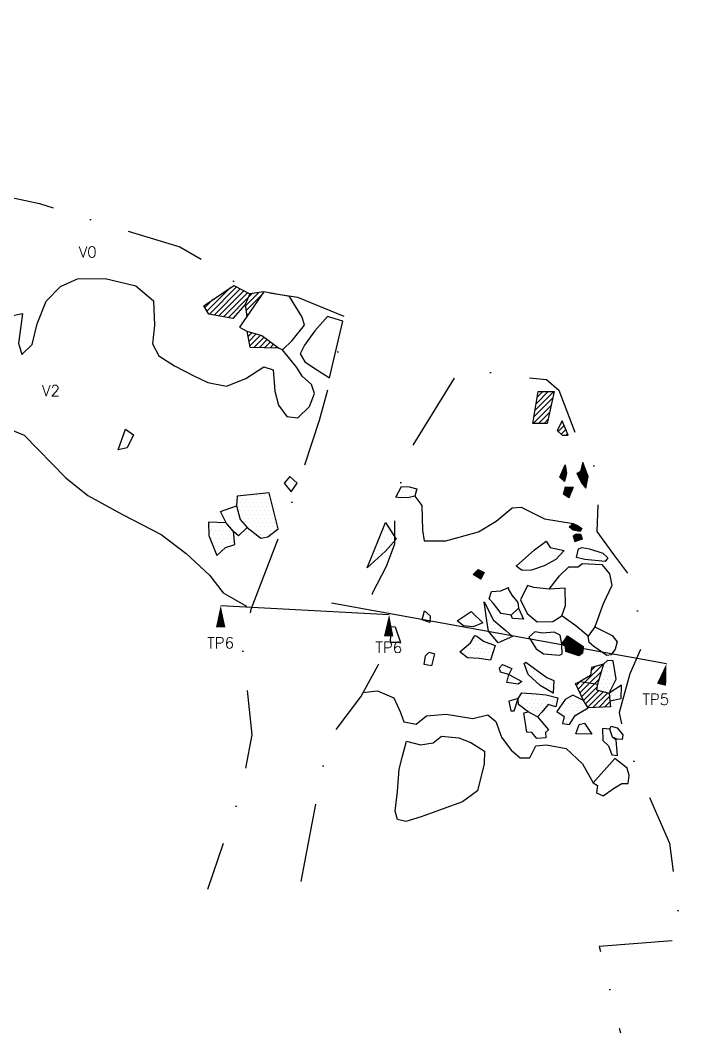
# Model space of a CAD drawing. Header units: metres. Extents: x -902 to -480, y -1727 to -1405.
# Drawn here: x -690.9 to -480.2, y -1727.5 to -1405 of the extents above; entities that cross this region are included whole.
import ezdxf

# ---------------------------------------------------------------- set-up
doc = ezdxf.new("R2010")
doc.units = ezdxf.units.M
doc.header["$LTSCALE"] = 25
doc.header["$MEASUREMENT"] = 0
doc.linetypes.add('STRICHPUNKTX2', pattern=[2, 1, -0.5, 0, -0.5])
doc.layers.get('0').update_dxf_attribs({"linetype": 'CONTINUOUS'})
for name, color, linetype in [('BEFUND', 1, 'CONTINUOUS'), ('BEFUNDSCHRAFF', 1, 'CONTINUOUS'), ('FEUER', 1, 'CONTINUOUS'), ('GRABUNGSGRENZE', 3, 'STRICHPUNKTX2'), ('KNOCHEN', 2, 'CONTINUOUS'), ('KNOCHENSCHRAFF', 2, 'CONTINUOUS'), ('STEINE', 4, 'CONTINUOUS'), ('STEINESCHRAFF', 4, 'CONTINUOUS'), ('TPROFIL', 3, 'CONTINUOUS')]:
    doc.layers.add(name, color=color, linetype=linetype)
doc.styles.get("Standard").update_dxf_attribs({"font": 'txt.shx'})

# ---------------------------------------------------------------- blocks, each defined once
blk = doc.blocks.new('PFEIL')
at = {"layer": 'TPROFIL'}
blk.add_lwpolyline([(0, 0, 0, 3, 0), (6.54, -2.37, 3, 3, 0)], format="xyseb", dxfattribs=at)
blk = doc.blocks.new('*X3')
at = {"color": 0}
for p, q in [((-621.25, -1557.5), (-621.25, -1557.5)), ((-620, -1557.5), (-620, -1557.5)), ((-618.75, -1557.5), (-618.75, -1557.5)), ((-618.125, -1556.25), (-618.125, -1556.25)), ((-617.5, -1557.5), (-617.5, -1557.5)), ((-616.875, -1556.25), (-616.875, -1556.25)), ((-616.25, -1557.5), (-616.25, -1557.5)), ((-615.625, -1556.25), (-615.625, -1556.25)), ((-615, -1557.5), (-615, -1557.5)), ((-614.375, -1556.25), (-614.375, -1556.25)), ((-613.75, -1557.5), (-613.75, -1557.5)), ((-613.125, -1556.25), (-613.125, -1556.25)), ((-612.5, -1557.5), (-612.5, -1557.5)), ((-611.875, -1556.25), (-611.875, -1556.25)), ((-611.25, -1557.5), (-611.25, -1557.5)), ((-621.875, -1558.75), (-621.875, -1558.75)), ((-621.25, -1560), (-621.25, -1560)), ((-620.625, -1558.75), (-620.625, -1558.75)), ((-620, -1560), (-620, -1560)), ((-619.375, -1558.75), (-619.375, -1558.75)), ((-618.75, -1560), (-618.75, -1560)), ((-618.125, -1558.75), (-618.125, -1558.75)), ((-617.5, -1560), (-617.5, -1560)), ((-616.875, -1558.75), (-616.875, -1558.75)), ((-616.25, -1560), (-616.25, -1560)), ((-615.625, -1558.75), (-615.625, -1558.75)), ((-615, -1560), (-615, -1560)), ((-614.375, -1558.75), (-614.375, -1558.75)), ((-613.75, -1560), (-613.75, -1560)), ((-613.125, -1558.75), (-613.125, -1558.75)), ((-612.5, -1560), (-612.5, -1560)), ((-611.875, -1558.75), (-611.875, -1558.75)), ((-611.25, -1560), (-611.25, -1560)), ((-621.25, -1562.5), (-621.25, -1562.5)), ((-620.625, -1561.25), (-620.625, -1561.25)), ((-620.625, -1563.75), (-620.625, -1563.75)), ((-620, -1562.5), (-620, -1562.5)), ((-619.375, -1561.25), (-619.375, -1561.25)), ((-619.375, -1563.75), (-619.375, -1563.75)), ((-618.75, -1562.5), (-618.75, -1562.5)), ((-618.125, -1561.25), (-618.125, -1561.25)), ((-618.125, -1563.75), (-618.125, -1563.75)), ((-617.5, -1562.5), (-617.5, -1562.5)), ((-616.875, -1561.25), (-616.875, -1561.25)), ((-616.875, -1563.75), (-616.875, -1563.75)), ((-616.25, -1562.5), (-616.25, -1562.5)), ((-615.625, -1561.25), (-615.625, -1561.25)), ((-615.625, -1563.75), (-615.625, -1563.75)), ((-615, -1562.5), (-615, -1562.5)), ((-614.375, -1561.25), (-614.375, -1561.25)), ((-614.375, -1563.75), (-614.375, -1563.75)), ((-613.75, -1562.5), (-613.75, -1562.5)), ((-613.125, -1561.25), (-613.125, -1561.25)), ((-613.125, -1563.75), (-613.125, -1563.75)), ((-612.5, -1562.5), (-612.5, -1562.5)), ((-611.875, -1561.25), (-611.875, -1561.25)), ((-611.875, -1563.75), (-611.875, -1563.75)), ((-611.25, -1562.5), (-611.25, -1562.5)), ((-610.625, -1561.25), (-610.625, -1561.25)), ((-610.625, -1563.75), (-610.625, -1563.75)), ((-610, -1562.5), (-610, -1562.5)), ((-630.625, -1566.25), (-630.625, -1566.25)), ((-630, -1565), (-630, -1565)), ((-629.375, -1566.25), (-629.375, -1566.25)), ((-628.75, -1565), (-628.75, -1565)), ((-628.125, -1566.25), (-628.125, -1566.25)), ((-626.875, -1566.25), (-626.875, -1566.25)), ((-625.625, -1566.25), (-625.625, -1566.25)), ((-624.375, -1566.25), (-624.375, -1566.25)), ((-620, -1565), (-620, -1565)), ((-618.75, -1565), (-618.75, -1565)), ((-618.125, -1566.25), (-618.125, -1566.25)), ((-617.5, -1565), (-617.5, -1565)), ((-616.875, -1566.25), (-616.875, -1566.25)), ((-616.25, -1565), (-616.25, -1565)), ((-615.625, -1566.25), (-615.625, -1566.25)), ((-615, -1565), (-615, -1565)), ((-614.375, -1566.25), (-614.375, -1566.25)), ((-613.75, -1565), (-613.75, -1565)), ((-613.125, -1566.25), (-613.125, -1566.25)), ((-612.5, -1565), (-612.5, -1565)), ((-611.875, -1566.25), (-611.875, -1566.25)), ((-611.25, -1565), (-611.25, -1565)), ((-610.625, -1566.25), (-610.625, -1566.25)), ((-610, -1565), (-610, -1565)), ((-609.375, -1566.25), (-609.375, -1566.25)), ((-630.625, -1568.75), (-630.625, -1568.75)), ((-630, -1567.5), (-630, -1567.5)), ((-630, -1570), (-630, -1570)), ((-629.375, -1568.75), (-629.375, -1568.75)), ((-628.75, -1567.5), (-628.75, -1567.5)), ((-628.75, -1570), (-628.75, -1570)), ((-628.125, -1568.75), (-628.125, -1568.75)), ((-627.5, -1567.5), (-627.5, -1567.5)), ((-627.5, -1570), (-627.5, -1570)), ((-626.875, -1568.75), (-626.875, -1568.75)), ((-626.25, -1567.5), (-626.25, -1567.5)), ((-626.25, -1570), (-626.25, -1570)), ((-625.625, -1568.75), (-625.625, -1568.75)), ((-625, -1567.5), (-625, -1567.5)), ((-625, -1570), (-625, -1570)), ((-624.375, -1568.75), (-624.375, -1568.75)), ((-623.75, -1567.5), (-623.75, -1567.5)), ((-623.75, -1570), (-623.75, -1570)), ((-623.125, -1568.75), (-623.125, -1568.75)), ((-616.25, -1567.5), (-616.25, -1567.5)), ((-615.625, -1568.75), (-615.625, -1568.75)), ((-615, -1567.5), (-615, -1567.5)), ((-614.375, -1568.75), (-614.375, -1568.75)), ((-613.75, -1567.5), (-613.75, -1567.5)), ((-613.125, -1568.75), (-613.125, -1568.75)), ((-612.5, -1567.5), (-612.5, -1567.5)), ((-611.875, -1568.75), (-611.875, -1568.75)), ((-611.25, -1567.5), (-611.25, -1567.5)), ((-610, -1567.5), (-610, -1567.5)), ((-629.375, -1571.25), (-629.375, -1571.25)), ((-628.75, -1572.5), (-628.75, -1572.5)), ((-628.125, -1571.25), (-628.125, -1571.25)), ((-627.5, -1572.5), (-627.5, -1572.5)), ((-626.875, -1571.25), (-626.875, -1571.25)), ((-626.25, -1572.5), (-626.25, -1572.5)), ((-625.625, -1571.25), (-625.625, -1571.25)), ((-625, -1572.5), (-625, -1572.5)), ((-624.375, -1571.25), (-624.375, -1571.25)), ((-623.125, -1571.25), (-623.125, -1571.25)), ((-628.125, -1573.75), (-628.125, -1573.75)), ((-626.875, -1573.75), (-626.875, -1573.75))]:
    blk.add_line(p, q, dxfattribs=at)
blk = doc.blocks.new('*X4')
at = {"color": 0}
for p, q in [((-631.42, -1497.62), (-623.94, -1490.15)), ((-630.65, -1498.63), (-621.98, -1489.96)), ((-629.17, -1498.91), (-620.83, -1490.57)), ((-627.68, -1499.19), (-619.67, -1491.18)), ((-626.2, -1499.47), (-618.52, -1491.8)), ((-619.22, -1496.04), (-614.99, -1491.8)), ((-619.01, -1497.59), (-614.02, -1492.6)), ((-618.28, -1493.33), (-617.05, -1492.09)), ((-632.11, -1496.54), (-629.46, -1493.9)), ((-624.71, -1499.76), (-618.28, -1493.33)), ((-623.23, -1500.04), (-622.59, -1499.4)), ((-618.79, -1499.14), (-618.27, -1498.61))]:
    blk.add_line(p, q, dxfattribs=at)
blk = doc.blocks.new('*X5')
at = {"color": 0}
for p, q in [((-618.65, -1504.31), (-618.44, -1504.09)), ((-618.39, -1505.81), (-617.08, -1504.5)), ((-618.13, -1507.32), (-615.72, -1504.9)), ((-617.87, -1508.83), (-614.35, -1505.31)), ((-616.43, -1509.15), (-613.24, -1505.96)), ((-614.71, -1509.2), (-612.22, -1506.71)), ((-612.99, -1509.25), (-611.2, -1507.46)), ((-611.28, -1509.3), (-610.19, -1508.21)), ((-609.56, -1509.35), (-609.17, -1508.96))]:
    blk.add_line(p, q, dxfattribs=at)
blk = doc.blocks.new('*X9')
at = {"color": 0}
for p, q in [((-569.375, -1553.75), (-569.375, -1553.75)), ((-568.125, -1553.75), (-568.125, -1553.75)), ((-566.875, -1553.75), (-566.875, -1553.75)), ((-570.625, -1556.25), (-570.625, -1556.25)), ((-570, -1555), (-570, -1555)), ((-569.375, -1556.25), (-569.375, -1556.25)), ((-568.75, -1555), (-568.75, -1555)), ((-568.125, -1556.25), (-568.125, -1556.25)), ((-567.5, -1555), (-567.5, -1555)), ((-566.875, -1556.25), (-566.875, -1556.25)), ((-566.25, -1555), (-566.25, -1555)), ((-565.625, -1556.25), (-565.625, -1556.25)), ((-565, -1555), (-565, -1555)), ((-574.375, -1566.25), (-574.375, -1566.25)), ((-576.25, -1570), (-576.25, -1570)), ((-575.625, -1568.75), (-575.625, -1568.75)), ((-575, -1567.5), (-575, -1567.5)), ((-575, -1570), (-575, -1570)), ((-574.375, -1568.75), (-574.375, -1568.75)), ((-573.75, -1567.5), (-573.75, -1567.5)), ((-573.75, -1570), (-573.75, -1570)), ((-573.125, -1568.75), (-573.125, -1568.75)), ((-572.5, -1570), (-572.5, -1570)), ((-577.5, -1572.5), (-577.5, -1572.5)), ((-576.875, -1571.25), (-576.875, -1571.25)), ((-576.25, -1572.5), (-576.25, -1572.5)), ((-575.625, -1571.25), (-575.625, -1571.25)), ((-575, -1572.5), (-575, -1572.5)), ((-574.375, -1571.25), (-574.375, -1571.25)), ((-573.75, -1572.5), (-573.75, -1572.5)), ((-573.125, -1571.25), (-573.125, -1571.25)), ((-578.125, -1573.75), (-578.125, -1573.75)), ((-578.125, -1576.25), (-578.125, -1576.25)), ((-577.5, -1575), (-577.5, -1575)), ((-576.875, -1573.75), (-576.875, -1573.75)), ((-576.25, -1575), (-576.25, -1575)), ((-575.625, -1573.75), (-575.625, -1573.75)), ((-574.375, -1573.75), (-574.375, -1573.75)), ((-578.75, -1577.5), (-578.75, -1577.5)), ((-542.5, -1592.5), (-542.5, -1592.5)), ((-541.875, -1593.75), (-541.875, -1593.75)), ((-541.25, -1595), (-541.25, -1595)), ((-571.875, -1598.75), (-571.875, -1598.75)), ((-541.875, -1596.25), (-541.875, -1596.25)), ((-541.25, -1597.5), (-541.25, -1597.5)), ((-540.625, -1596.25), (-540.625, -1596.25)), ((-540.625, -1598.75), (-540.625, -1598.75)), ((-540, -1597.5), (-540, -1597.5)), ((-539.375, -1598.75), (-539.375, -1598.75)), ((-538.75, -1597.5), (-538.75, -1597.5)), ((-538.125, -1598.75), (-538.125, -1598.75)), ((-572.5, -1600), (-572.5, -1600)), ((-572.5, -1602.5), (-572.5, -1602.5)), ((-571.875, -1601.25), (-571.875, -1601.25)), ((-571.25, -1600), (-571.25, -1600)), ((-571.25, -1602.5), (-571.25, -1602.5)), ((-570.625, -1601.25), (-570.625, -1601.25)), ((-546.25, -1602.5), (-546.25, -1602.5)), ((-545.625, -1601.25), (-545.625, -1601.25)), ((-545, -1602.5), (-545, -1602.5)), ((-543.75, -1602.5), (-543.75, -1602.5)), ((-541.25, -1600), (-541.25, -1600)), ((-540, -1600), (-540, -1600)), ((-539.375, -1601.25), (-539.375, -1601.25)), ((-538.75, -1600), (-538.75, -1600)), ((-538.75, -1602.5), (-538.75, -1602.5)), ((-538.125, -1601.25), (-538.125, -1601.25)), ((-537.5, -1600), (-537.5, -1600)), ((-537.5, -1602.5), (-537.5, -1602.5)), ((-536.875, -1601.25), (-536.875, -1601.25)), ((-536.25, -1600), (-536.25, -1600)), ((-535.625, -1601.25), (-535.625, -1601.25)), ((-534.375, -1601.25), (-534.375, -1601.25)), ((-548.75, -1605), (-548.75, -1605)), ((-547.5, -1605), (-547.5, -1605)), ((-546.875, -1603.75), (-546.875, -1603.75)), ((-546.25, -1605), (-546.25, -1605)), ((-545.625, -1603.75), (-545.625, -1603.75)), ((-545, -1605), (-545, -1605)), ((-544.375, -1603.75), (-544.375, -1603.75)), ((-543.75, -1605), (-543.75, -1605)), ((-543.125, -1603.75), (-543.125, -1603.75)), ((-542.5, -1605), (-542.5, -1605)), ((-541.875, -1603.75), (-541.875, -1603.75)), ((-541.25, -1605), (-541.25, -1605)), ((-540.625, -1603.75), (-540.625, -1603.75)), ((-540, -1605), (-540, -1605)), ((-550.625, -1606.25), (-550.625, -1606.25)), ((-549.375, -1606.25), (-549.375, -1606.25)), ((-548.75, -1607.5), (-548.75, -1607.5)), ((-548.125, -1606.25), (-548.125, -1606.25)), ((-547.5, -1607.5), (-547.5, -1607.5)), ((-546.875, -1606.25), (-546.875, -1606.25)), ((-546.25, -1607.5), (-546.25, -1607.5)), ((-545.625, -1606.25), (-545.625, -1606.25)), ((-545, -1607.5), (-545, -1607.5)), ((-544.375, -1606.25), (-544.375, -1606.25)), ((-543.75, -1607.5), (-543.75, -1607.5)), ((-543.125, -1606.25), (-543.125, -1606.25)), ((-542.5, -1607.5), (-542.5, -1607.5)), ((-541.875, -1606.25), (-541.875, -1606.25)), ((-541.25, -1607.5), (-541.25, -1607.5)), ((-540.625, -1606.25), (-540.625, -1606.25)), ((-538.125, -1611.25), (-538.125, -1611.25)), ((-536.875, -1611.25), (-536.875, -1611.25)), ((-535.625, -1611.25), (-535.625, -1611.25)), ((-530, -1610), (-530, -1610)), ((-529.375, -1611.25), (-529.375, -1611.25)), ((-528.125, -1611.25), (-528.125, -1611.25)), ((-505, -1610), (-505, -1610)), ((-504.375, -1611.25), (-504.375, -1611.25)), ((-503.75, -1610), (-503.75, -1610)), ((-503.125, -1611.25), (-503.125, -1611.25)), ((-502.5, -1610), (-502.5, -1610)), ((-501.875, -1611.25), (-501.875, -1611.25)), ((-537.5, -1612.5), (-537.5, -1612.5)), ((-536.25, -1612.5), (-536.25, -1612.5)), ((-535, -1612.5), (-535, -1612.5)), ((-535, -1615), (-535, -1615)), ((-533.75, -1615), (-533.75, -1615)), ((-532.5, -1615), (-532.5, -1615)), ((-528.75, -1612.5), (-528.75, -1612.5)), ((-528.125, -1613.75), (-528.125, -1613.75)), ((-527.5, -1612.5), (-527.5, -1612.5)), ((-526.875, -1613.75), (-526.875, -1613.75)), ((-526.25, -1612.5), (-526.25, -1612.5)), ((-526.25, -1615), (-526.25, -1615)), ((-525.625, -1613.75), (-525.625, -1613.75)), ((-525, -1615), (-525, -1615)), ((-524.375, -1613.75), (-524.375, -1613.75)), ((-523.75, -1615), (-523.75, -1615)), ((-522.5, -1615), (-522.5, -1615)), ((-506.25, -1615), (-506.25, -1615)), ((-505.625, -1613.75), (-505.625, -1613.75)), ((-505, -1612.5), (-505, -1612.5)), ((-505, -1615), (-505, -1615)), ((-504.375, -1613.75), (-504.375, -1613.75)), ((-503.75, -1612.5), (-503.75, -1612.5)), ((-503.75, -1615), (-503.75, -1615)), ((-503.125, -1613.75), (-503.125, -1613.75)), ((-502.5, -1612.5), (-502.5, -1612.5)), ((-502.5, -1615), (-502.5, -1615)), ((-501.875, -1613.75), (-501.875, -1613.75)), ((-501.25, -1615), (-501.25, -1615)), ((-533.125, -1616.25), (-533.125, -1616.25)), ((-525.625, -1616.25), (-525.625, -1616.25)), ((-524.375, -1616.25), (-524.375, -1616.25)), ((-523.75, -1617.5), (-523.75, -1617.5)), ((-523.125, -1616.25), (-523.125, -1616.25)), ((-522.5, -1617.5), (-522.5, -1617.5)), ((-521.875, -1616.25), (-521.875, -1616.25)), ((-521.875, -1618.75), (-521.875, -1618.75)), ((-521.25, -1617.5), (-521.25, -1617.5)), ((-506.875, -1616.25), (-506.875, -1616.25)), ((-506.25, -1617.5), (-506.25, -1617.5)), ((-505.625, -1616.25), (-505.625, -1616.25)), ((-505, -1617.5), (-505, -1617.5)), ((-504.375, -1616.25), (-504.375, -1616.25)), ((-504.375, -1618.75), (-504.375, -1618.75)), ((-503.75, -1617.5), (-503.75, -1617.5)), ((-503.125, -1616.25), (-503.125, -1616.25)), ((-503.125, -1618.75), (-503.125, -1618.75)), ((-502.5, -1617.5), (-502.5, -1617.5)), ((-501.875, -1616.25), (-501.875, -1616.25)), ((-501.875, -1618.75), (-501.875, -1618.75)), ((-500.625, -1618.75), (-500.625, -1618.75)), ((-500, -1617.5), (-500, -1617.5)), ((-531.875, -1621.25), (-531.875, -1621.25)), ((-531.25, -1620), (-531.25, -1620)), ((-530.625, -1621.25), (-530.625, -1621.25)), ((-530, -1620), (-530, -1620)), ((-529.375, -1621.25), (-529.375, -1621.25)), ((-528.75, -1620), (-528.75, -1620)), ((-528.125, -1621.25), (-528.125, -1621.25)), ((-527.5, -1620), (-527.5, -1620)), ((-526.875, -1621.25), (-526.875, -1621.25)), ((-526.25, -1620), (-526.25, -1620)), ((-525.625, -1621.25), (-525.625, -1621.25)), ((-525, -1620), (-525, -1620)), ((-524.375, -1621.25), (-524.375, -1621.25)), ((-523.75, -1620), (-523.75, -1620)), ((-523.125, -1621.25), (-523.125, -1621.25)), ((-521.875, -1621.25), (-521.875, -1621.25)), ((-520.625, -1621.25), (-520.625, -1621.25)), ((-516.875, -1621.25), (-516.875, -1621.25)), ((-515.625, -1621.25), (-515.625, -1621.25)), ((-514.375, -1621.25), (-514.375, -1621.25)), ((-513.125, -1621.25), (-513.125, -1621.25)), ((-503.125, -1621.25), (-503.125, -1621.25)), ((-502.5, -1620), (-502.5, -1620)), ((-501.875, -1621.25), (-501.875, -1621.25)), ((-501.25, -1620), (-501.25, -1620)), ((-500.625, -1621.25), (-500.625, -1621.25)), ((-500, -1620), (-500, -1620)), ((-531.25, -1622.5), (-531.25, -1622.5)), ((-530.625, -1623.75), (-530.625, -1623.75)), ((-530, -1622.5), (-530, -1622.5)), ((-529.375, -1623.75), (-529.375, -1623.75)), ((-528.75, -1622.5), (-528.75, -1622.5)), ((-528.75, -1625), (-528.75, -1625)), ((-528.125, -1623.75), (-528.125, -1623.75)), ((-527.5, -1622.5), (-527.5, -1622.5)), ((-527.5, -1625), (-527.5, -1625)), ((-526.875, -1623.75), (-526.875, -1623.75)), ((-526.25, -1622.5), (-526.25, -1622.5)), ((-526.25, -1625), (-526.25, -1625)), ((-525.625, -1623.75), (-525.625, -1623.75)), ((-525, -1622.5), (-525, -1622.5)), ((-525, -1625), (-525, -1625)), ((-524.375, -1623.75), (-524.375, -1623.75)), ((-523.75, -1622.5), (-523.75, -1622.5)), ((-522.5, -1622.5), (-522.5, -1622.5)), ((-521.25, -1622.5), (-521.25, -1622.5)), ((-518.75, -1625), (-518.75, -1625)), ((-518.125, -1623.75), (-518.125, -1623.75)), ((-517.5, -1622.5), (-517.5, -1622.5)), ((-517.5, -1625), (-517.5, -1625)), ((-516.875, -1623.75), (-516.875, -1623.75)), ((-516.25, -1622.5), (-516.25, -1622.5)), ((-516.25, -1625), (-516.25, -1625)), ((-515.625, -1623.75), (-515.625, -1623.75)), ((-515, -1622.5), (-515, -1622.5)), ((-515, -1625), (-515, -1625)), ((-514.375, -1623.75), (-514.375, -1623.75)), ((-513.75, -1622.5), (-513.75, -1622.5)), ((-513.75, -1625), (-513.75, -1625)), ((-513.125, -1623.75), (-513.125, -1623.75)), ((-512.5, -1622.5), (-512.5, -1622.5)), ((-512.5, -1625), (-512.5, -1625)), ((-511.875, -1623.75), (-511.875, -1623.75)), ((-511.25, -1622.5), (-511.25, -1622.5)), ((-510.625, -1623.75), (-510.625, -1623.75)), ((-526.875, -1626.25), (-526.875, -1626.25)), ((-525.625, -1626.25), (-525.625, -1626.25)), ((-518.125, -1626.25), (-518.125, -1626.25)), ((-517.5, -1627.5), (-517.5, -1627.5)), ((-516.875, -1626.25), (-516.875, -1626.25)), ((-516.25, -1627.5), (-516.25, -1627.5)), ((-515.625, -1626.25), (-515.625, -1626.25)), ((-515, -1627.5), (-515, -1627.5)), ((-514.375, -1626.25), (-514.375, -1626.25)), ((-518.125, -1628.75), (-518.125, -1628.75)), ((-516.875, -1628.75), (-516.875, -1628.75)), ((-515.625, -1628.75), (-515.625, -1628.75)), ((-513.125, -1631.25), (-513.125, -1631.25)), ((-512.5, -1630), (-512.5, -1630)), ((-511.875, -1631.25), (-511.875, -1631.25)), ((-511.25, -1630), (-511.25, -1630)), ((-510.625, -1631.25), (-510.625, -1631.25))]:
    blk.add_line(p, q, dxfattribs=at)
blk = doc.blocks.new('*X10')
at = {"color": 0}
for p, q in [((-526.94, -1529.27), (-520.92, -1523.25)), ((-526.59, -1527.15), (-522.69, -1523.25)), ((-526.24, -1525.03), (-524.46, -1523.25)), ((-527.55, -1533.41), (-521.82, -1527.68)), ((-527.29, -1531.38), (-521.32, -1525.42)), ((-525.78, -1533.41), (-522.32, -1529.95)), ((-524.01, -1533.41), (-522.82, -1532.22)), ((-519.54, -1536.01), (-517.63, -1534.09)), ((-518.66, -1533.36), (-518.14, -1532.83)), ((-518.63, -1536.86), (-517.12, -1535.35)), ((-517.15, -1537.15), (-516.61, -1536.61)), ((-511.02, -1615.88), (-505.3, -1610.16)), ((-509.06, -1612.14), (-507.76, -1610.85)), ((-509.47, -1616.09), (-505.8, -1612.42)), ((-507.92, -1616.31), (-506.55, -1614.94)), ((-513.73, -1616.81), (-512.64, -1615.72)), ((-513.18, -1618.03), (-511.02, -1615.88)), ((-512.63, -1619.25), (-509.47, -1616.09)), ((-512.08, -1620.47), (-507.92, -1616.31)), ((-511.53, -1621.69), (-507.14, -1617.3)), ((-510.84, -1622.77), (-506.55, -1618.47)), ((-510.15, -1623.84), (-505.15, -1618.85)), ((-508.47, -1623.93), (-503.76, -1619.22)), ((-506.64, -1623.87), (-503.22, -1620.45)), ((-504.8, -1623.8), (-503.07, -1622.07)), ((-502.97, -1623.73), (-502.87, -1623.63))]:
    blk.add_line(p, q, dxfattribs=at)
blk = doc.blocks.new('*X11')
at = {"color": 0}
for p, q in [((-518.34, -1548.95), (-517.11, -1547.72)), ((-518.07, -1548.32), (-517.17, -1547.42)), ((-517.8, -1547.7), (-517.22, -1547.12)), ((-517.53, -1547.07), (-517.27, -1546.81)), ((-513.45, -1549.72), (-511.12, -1547.39)), ((-513.34, -1549.95), (-511.02, -1547.64)), ((-512.33, -1548.24), (-511.22, -1547.13)), ((-512.2, -1547.75), (-511.32, -1546.88)), ((-512.07, -1547.27), (-511.42, -1546.62)), ((-511.93, -1546.78), (-511.52, -1546.37)), ((-511.8, -1546.3), (-511.61, -1546.11)), ((-518.96, -1550.63), (-516.96, -1548.63)), ((-518.89, -1550.2), (-517.01, -1548.33)), ((-518.77, -1550.79), (-516.91, -1548.93)), ((-518.61, -1549.58), (-517.06, -1548.03)), ((-518.58, -1550.95), (-516.86, -1549.24)), ((-518.39, -1551.12), (-516.93, -1549.66)), ((-518.2, -1551.28), (-517.06, -1550.14)), ((-518.01, -1551.45), (-517.18, -1550.62)), ((-513.57, -1549.49), (-513.25, -1549.16)), ((-513.22, -1550.19), (-510.93, -1547.9)), ((-513.1, -1550.42), (-510.83, -1548.15)), ((-512.98, -1550.66), (-510.73, -1548.41)), ((-512.86, -1550.89), (-510.63, -1548.66)), ((-512.74, -1551.13), (-510.53, -1548.92)), ((-512.62, -1551.36), (-510.44, -1549.17)), ((-512.5, -1551.59), (-510.34, -1549.43)), ((-512.38, -1551.83), (-510.24, -1549.69)), ((-512.26, -1552.06), (-510.14, -1549.94)), ((-512.14, -1552.3), (-510.04, -1550.2)), ((-512, -1552.5), (-510.06, -1550.57)), ((-511.83, -1552.7), (-510.14, -1551)), ((-517.83, -1555.87), (-515.7, -1553.73)), ((-517.82, -1551.61), (-517.3, -1551.09)), ((-517.69, -1555.37), (-516.03, -1553.71)), ((-517.69, -1556.08), (-515.36, -1553.74)), ((-517.63, -1551.77), (-517.43, -1551.57)), ((-517.55, -1554.87), (-516.37, -1553.7)), ((-517.48, -1556.22), (-515.02, -1553.76)), ((-517.4, -1554.38), (-516.71, -1553.69)), ((-517.27, -1556.36), (-514.88, -1553.98)), ((-517.26, -1553.88), (-517.05, -1553.67)), ((-511.67, -1552.89), (-510.23, -1551.44)), ((-511.51, -1553.08), (-510.31, -1551.88)), ((-511.35, -1553.27), (-510.39, -1552.31)), ((-511.19, -1553.46), (-510.48, -1552.75)), ((-511.02, -1553.65), (-510.56, -1553.19)), ((-510.86, -1553.85), (-510.64, -1553.63)), ((-517.06, -1556.5), (-515.11, -1554.56)), ((-516.85, -1556.65), (-515.34, -1555.14)), ((-516.64, -1556.79), (-515.57, -1555.73)), ((-516.42, -1556.93), (-515.8, -1556.31)), ((-516.21, -1557.07), (-516.03, -1556.89)), ((-515.98, -1566.39), (-515.27, -1565.68)), ((-515.79, -1566.55), (-514.57, -1565.33)), ((-515.6, -1566.71), (-514.33, -1565.45)), ((-515.41, -1566.88), (-514.09, -1565.56)), ((-515.22, -1567.04), (-513.86, -1565.68)), ((-515.02, -1567.2), (-513.62, -1565.79)), ((-514.83, -1567.36), (-513.38, -1565.91)), ((-514.56, -1567.45), (-513.14, -1566.03)), ((-514.28, -1567.51), (-512.95, -1566.18)), ((-513.99, -1567.58), (-512.75, -1566.34)), ((-513.7, -1567.64), (-512.56, -1566.5)), ((-513.42, -1567.71), (-512.37, -1566.66)), ((-513.13, -1567.78), (-512.17, -1566.82)), ((-512.84, -1567.84), (-512.18, -1567.18)), ((-514.74, -1569.39), (-514.72, -1569.37)), ((-514.66, -1569.66), (-513.73, -1568.73)), ((-514.58, -1569.94), (-513.39, -1568.75)), ((-514.51, -1570.22), (-513.06, -1568.77)), ((-514.43, -1570.5), (-512.73, -1568.79)), ((-514.36, -1570.77), (-512.4, -1568.82)), ((-514.28, -1571.05), (-512.26, -1569.03)), ((-513.76, -1570.89), (-512.15, -1569.28)), ((-513.22, -1570.7), (-512.05, -1569.53)), ((-512.68, -1570.51), (-511.95, -1569.78)), ((-512.14, -1570.32), (-511.85, -1570.03)), ((-546.44, -1581.65), (-544.82, -1580.02)), ((-546.66, -1581.51), (-546.24, -1581.09)), ((-546.22, -1581.78), (-544.59, -1580.15)), ((-546, -1581.92), (-544.36, -1580.27)), ((-545.78, -1582.05), (-544.13, -1580.4)), ((-545.57, -1582.18), (-543.91, -1580.52)), ((-545.35, -1582.32), (-543.68, -1580.65)), ((-545.13, -1582.45), (-543.45, -1580.78)), ((-544.91, -1582.59), (-543.22, -1580.9)), ((-544.69, -1582.72), (-543.4, -1581.43)), ((-544.47, -1582.85), (-543.73, -1582.12)), ((-544.25, -1582.99), (-544.07, -1582.81)), ((-518.33, -1603.74), (-516, -1601.41)), ((-518.12, -1603.89), (-515.79, -1601.55)), ((-517.92, -1604.03), (-515.58, -1601.7)), ((-517.71, -1604.18), (-515.37, -1601.84)), ((-517.67, -1602.72), (-516.21, -1601.26)), ((-517.5, -1604.33), (-515.17, -1601.99)), ((-517.3, -1604.47), (-514.96, -1602.13)), ((-517.24, -1604.77), (-514.75, -1602.28)), ((-517.2, -1605.09), (-514.54, -1602.42)), ((-517.17, -1605.41), (-514.33, -1602.57)), ((-516.99, -1601.69), (-516.42, -1601.12)), ((-517.14, -1605.73), (-514.12, -1602.71)), ((-517.09, -1606.04), (-513.91, -1602.86)), ((-516.83, -1606.12), (-513.7, -1603)), ((-516.56, -1606.21), (-513.49, -1603.15)), ((-516.3, -1606.3), (-513.29, -1603.29)), ((-516.03, -1606.39), (-513.08, -1603.44)), ((-515.77, -1606.48), (-512.87, -1603.58)), ((-515.5, -1606.57), (-512.66, -1603.72)), ((-515.23, -1606.65), (-512.45, -1603.87)), ((-514.97, -1606.74), (-512.24, -1604.01)), ((-514.7, -1606.83), (-512.03, -1604.16)), ((-514.44, -1606.92), (-511.82, -1604.3)), ((-514.17, -1607.01), (-511.61, -1604.45)), ((-513.91, -1607.09), (-511.58, -1604.77)), ((-513.64, -1607.18), (-511.63, -1605.17)), ((-513.38, -1607.27), (-511.67, -1605.57)), ((-513.11, -1607.36), (-511.72, -1605.97)), ((-512.49, -1607.09), (-511.77, -1606.37))]:
    blk.add_line(p, q, dxfattribs=at)

msp = doc.modelspace()

# ---------------------------------------------------------------- linework, layer by layer
at = {"layer": 'BEFUND'}
for points in [[(-694.37, -1499.24), (-690.24, -1498.42), (-690.74, -1502.49), (-691.44, -1507.85), (-690.41, -1511.51), (-687.16, -1508.24), (-685.55, -1501.66), (-682.61, -1494.52), (-678.04, -1489.82), (-672.7, -1487.41), (-663.89, -1487.23), (-654.05, -1489.65), (-648.43, -1494.42), (-648.1, -1502.16), (-648.8, -1508.08), (-646.75, -1511.89), (-641.8, -1515.09), (-635.42, -1518.38), (-631.14, -1520.4), (-625.17, -1521.51), (-619.07, -1519.09), (-613.37, -1515.36), (-610.36, -1516.32), (-609.78, -1523.14), (-608.6, -1527.57), (-605.94, -1531.18), (-602.53, -1531.68), (-598.77, -1528), (-597.2, -1523.87), (-598.12, -1521.02), (-601.09, -1518.38), (-602.83, -1515.63), (-607.33, -1510.04)], [(-741.24, -1531.53), (-746.99, -1533.99), (-750.34, -1537.01), (-751.8, -1544.29), (-751.02, -1550), (-745.95, -1558.85), (-740.49, -1562.5), (-734.32, -1564.57), (-727.08, -1566.18), (-716.68, -1569.46), (-712.56, -1567.82), (-709.41, -1563.27), (-704.84, -1541.86), (-700.84, -1532.63), (-689.67, -1537.13), (-676.44, -1550.75), (-669.39, -1556.43), (-658.37, -1562.41), (-646.02, -1568.79), (-638.11, -1574.83), (-630.65, -1581.74), (-626.3, -1587.38), (-618.8, -1591.63)], [(-565.22, -1556.56), (-562.98, -1559.62), (-562.82, -1567.38), (-562.2, -1570.85), (-555.36, -1570.84), (-544.9, -1567.98), (-539.34, -1564.55), (-534.24, -1560.31), (-531.33, -1560.11), (-523.88, -1563.83), (-514.74, -1565.25)], [(-581.92, -1619.15), (-577.12, -1618.63), (-571.91, -1620.87), (-569.82, -1625.47), (-568.74, -1628.48), (-564.81, -1629.24), (-561.5, -1626.58), (-555.22, -1626.02), (-546.69, -1627.44), (-541.95, -1626.26), (-539.4, -1628.4), (-537.61, -1633.4), (-534.54, -1637.48), (-531.63, -1639.88), (-528.62, -1639.88), (-526.68, -1636.15), (-523.26, -1635.84), (-516.98, -1636.91), (-511.77, -1641.86), (-508.45, -1647.93)]]:
    msp.add_lwpolyline(points, dxfattribs=at)
at = {"layer": 'GRABUNGSGRENZE', "flags": 128}
for points in [[(-824.18, -1599.98), (-869.06, -1565.07), (-888.82, -1583.67), (-898.68, -1574.58), (-892.85, -1496.72), (-880.3, -1415.03), (-877.52, -1408.19), (-873.61, -1405.02), (-852.96, -1409.75), (-820.19, -1416.53), (-792.85, -1428.11), (-766.12, -1437.66), (-745.47, -1446.42), (-736.54, -1450.31), (-727.91, -1458.79), (-717.82, -1459.99), (-711.66, -1458.54), (-699.68, -1460.19), (-684.79, -1463.4), (-666.03, -1469.31), (-640.08, -1477.23), (-624.77, -1486.1), (-621.04, -1490.27), (-602.64, -1493.22), (-586.73, -1499.74), (-595.65, -1532.52), (-604.63, -1559.24), (-617.42, -1592.7), (-620.04, -1605.29), (-617.15, -1632.59), (-620.66, -1650.94), (-631.27, -1681.84)], [(-601.47, -1679.28), (-592.78, -1634.21), (-582.38, -1620.52), (-576.92, -1610.47), (-573.61, -1604.34), (-573.77, -1598.11), (-578.98, -1593.32), (-578.68, -1587.5), (-574.29, -1578.92), (-571.59, -1571.77), (-571.6, -1558.2), (-566, -1540.74), (-551.53, -1517.3), (-544.33, -1516.68), (-532.28, -1518.56), (-523.25, -1519.42), (-519.37, -1522.79), (-514.25, -1536.36), (-509.81, -1541.97), (-508.48, -1544.98), (-506.74, -1555.14), (-507.29, -1567.85), (-501.92, -1575.14), (-496.92, -1581.87), (-495.02, -1588.46), (-492.56, -1603.82), (-496.74, -1613.16), (-500.15, -1625.51), (-498.56, -1633.12), (-495.24, -1641.49), (-490.79, -1651.69), (-484.09, -1667.15), (-480.19, -1697.97), (-506.52, -1699.98), (-499.71, -1727.49)]]:
    msp.add_lwpolyline(points, dxfattribs=at)
at = {"layer": 'KNOCHEN'}
for points in [[(-517.31, -1546.57), (-516.85, -1549.33), (-517.51, -1551.88), (-519.04, -1550.55), (-517.31, -1546.57)], [(-511.69, -1545.9), (-512.46, -1548.71), (-513.63, -1549.38), (-512.1, -1552.39), (-510.72, -1554.02), (-510.01, -1550.29), (-511.69, -1545.9)], [(-517.2, -1553.66), (-514.8, -1553.77), (-516.13, -1557.13), (-517.86, -1555.96), (-517.2, -1553.66)], [(-516.07, -1566.32), (-514.74, -1565.25), (-513.16, -1566.01), (-512.03, -1566.93), (-512.6, -1567.9), (-514.79, -1567.39), (-516.07, -1566.32)], [(-514.74, -1569.38), (-514.28, -1571.07), (-511.78, -1570.2), (-512.34, -1568.82), (-513.87, -1568.72), (-514.74, -1569.38)], [(-545, -1579.92), (-543.16, -1580.94), (-544.18, -1583.03), (-546.68, -1581.5), (-545, -1579.92)], [(-516.55, -1601.03), (-511.55, -1604.5), (-511.8, -1606.64), (-512.97, -1607.41), (-517.11, -1606.03), (-517.26, -1604.5), (-518.34, -1603.73), (-516.55, -1601.03)]]:
    msp.add_lwpolyline(points, dxfattribs=at)
at = {"layer": 'STEINE'}
for points in [[(-622.92, -1489.46), (-617.77, -1492.19), (-619.29, -1495.56), (-623.15, -1500.05), (-630.79, -1498.6), (-632.48, -1495.95), (-622.92, -1489.46)], [(-613.29, -1491.57), (-618.77, -1499.33), (-621.1, -1502.75), (-618.7, -1504.01), (-613.96, -1505.43), (-608.6, -1509.38), (-607.33, -1510.04), (-604.33, -1506.98), (-600.32, -1502.18), (-601.14, -1499.58), (-605.14, -1492.97), (-613.29, -1491.57)], [(-613.29, -1491.57), (-617.77, -1492.19)], [(-619.29, -1495.56), (-618.77, -1499.33)], [(-588.15, -1500.82), (-593.04, -1499.4), (-597.05, -1503.9), (-600.35, -1508.54), (-601.77, -1511.3), (-600.29, -1513.79), (-595.85, -1516.63), (-592.37, -1518.86), (-588.15, -1500.82)], [(-618.7, -1504.01), (-617.82, -1509.11), (-608.6, -1509.38)], [(-525.95, -1523.25), (-520.85, -1523.25), (-523.08, -1533.41), (-527.63, -1533.41), (-525.95, -1523.25)], [(-518.24, -1532.59), (-519.92, -1535.65), (-518.28, -1537.18), (-516.4, -1537.13), (-518.24, -1532.59)], [(-657.38, -1535.3), (-654.83, -1537.08), (-656.8, -1541.16), (-659.75, -1541.88), (-657.38, -1535.3)], [(-602.67, -1552.46), (-605.02, -1550.28), (-606.84, -1552.42), (-604.65, -1555.17), (-602.67, -1552.46)], [(-569.51, -1553.55), (-567.06, -1553.65), (-564.61, -1554.21), (-565.22, -1556.56), (-567.06, -1556.97), (-569.87, -1557.12), (-571.25, -1556.92), (-569.51, -1553.55)], [(-608.74, -1566.95), (-611.62, -1555.55), (-621.81, -1556.6), (-622.06, -1559.7), (-620.87, -1564.03), (-618.62, -1566.62), (-614.23, -1569.92), (-611.99, -1569.56), (-608.74, -1566.95)], [(-618.62, -1566.62), (-621.36, -1569.23), (-622.95, -1567.86), (-625.35, -1565.11), (-627.14, -1561.45), (-622.06, -1559.7)], [(-625.35, -1565.11), (-630.9, -1564.87), (-630.79, -1569.1), (-628.33, -1575.51), (-625.48, -1572.91), (-622.58, -1572.03), (-622.95, -1567.86)], [(-574.56, -1564.94), (-571.13, -1570.34), (-574.55, -1574.12), (-580.42, -1579.39), (-574.56, -1564.94)], [(-523.41, -1570.92), (-522.08, -1572.91), (-517.64, -1573.88), (-520.35, -1576.79), (-524.02, -1578.83), (-528, -1580.21), (-531.01, -1580.32), (-532.95, -1578.84), (-527.09, -1573.73), (-523.41, -1570.92)], [(-513.76, -1576.12), (-513.05, -1573.41), (-511.88, -1572.9), (-509.58, -1573.41), (-505.29, -1574.79), (-503.76, -1576.26), (-504.57, -1577.44), (-511.06, -1576.73), (-513.76, -1576.12)], [(-522.43, -1586.23), (-519.17, -1581.99), (-516.16, -1579.13), (-513.15, -1579.08), (-511.87, -1578.06), (-505.6, -1578.31), (-503.24, -1581.37), (-502.43, -1585.04), (-505.23, -1590.86), (-507.83, -1598.16), (-510.02, -1601.18), (-513.95, -1597.91), (-518.39, -1594.75), (-517.27, -1591.43), (-517.33, -1585.92), (-522.43, -1586.23), (-527.33, -1585.67), (-529.32, -1585.01), (-531.57, -1589.61), (-529.47, -1593.94), (-526.2, -1596.65), (-521.25, -1596.49), (-518.39, -1594.75)], [(-535.5, -1586.14), (-534.32, -1588.13), (-532.43, -1590.42), (-532.23, -1592.31), (-534.57, -1594.51), (-537.69, -1593.95), (-540.14, -1590.79), (-541.52, -1589.26), (-540.75, -1586.96), (-537.79, -1586.7), (-535.4, -1585.68), (-535.5, -1586.14)], [(-543.15, -1590.23), (-540.19, -1596.04), (-536.2, -1599.36), (-534.11, -1601.25), (-538.65, -1603.34), (-541.71, -1599.62), (-542.28, -1596.15), (-543.15, -1590.23)], [(-532.23, -1592.31), (-530.64, -1595.78), (-534.06, -1595.53), (-534.57, -1594.51)], [(-562.13, -1593.1), (-560.3, -1594.68), (-560.45, -1596.83), (-562.85, -1595.96), (-562.13, -1593.1)], [(-547.23, -1593.29), (-543.6, -1596.91), (-546.61, -1598.24), (-549.73, -1597.94), (-551.72, -1596.31), (-547.23, -1593.29)], [(-572.8, -1598.11), (-571.47, -1598.26), (-569.78, -1603.16), (-573, -1603.22), (-572.8, -1598.11)], [(-507.83, -1598.16), (-502.31, -1601.02), (-500.73, -1602.96), (-501.44, -1605.3), (-502.66, -1607.09), (-504.09, -1607.35), (-508.23, -1604.49), (-509.66, -1603.17), (-510.02, -1601.18)], [(-545.49, -1601.2), (-543.29, -1602.78), (-539.62, -1604.11), (-541.15, -1608.81), (-544.77, -1608.3), (-548.39, -1608.1), (-550.9, -1606.16), (-547.48, -1603.3), (-546.05, -1601), (-545.49, -1601.2)], [(-518.34, -1603.73), (-518.95, -1600.83), (-520.79, -1599.96), (-524.46, -1600.22), (-527.01, -1599.81), (-528.95, -1601.45), (-526.6, -1605.17), (-524.25, -1606.85), (-519.1, -1607.26), (-518.33, -1606.8), (-518.34, -1603.73)], [(-561.77, -1607.44), (-560.7, -1606.32), (-558.96, -1606.78), (-559.93, -1610.61), (-562.27, -1610.25), (-561.77, -1607.44)], [(-503.32, -1619.34), (-501.13, -1614.9), (-502, -1609.08), (-503.89, -1608.93), (-505.11, -1610.1), (-506.99, -1616.43)], [(-537.27, -1610.18), (-534.3, -1611.5), (-535.22, -1613.44), (-537.93, -1612.68), (-538.23, -1611.25), (-537.27, -1610.18)], [(-529.81, -1609.46), (-523.18, -1614.35), (-520.93, -1615.27), (-521.18, -1619.35), (-525.32, -1616.86), (-529.15, -1613.34), (-530.38, -1609.92), (-529.81, -1609.46)], [(-505.11, -1610.1), (-508.94, -1611.18), (-509.24, -1613.68), (-512.51, -1615.67)], [(-535.22, -1613.44), (-531.14, -1615.64), (-532.26, -1616.45), (-535.88, -1615.9), (-535.22, -1613.44)], [(-511.53, -1621.7), (-514.9, -1620.01), (-517.3, -1621.39), (-520, -1625.17), (-517.65, -1626.75), (-518.21, -1628.95), (-515.97, -1629.3), (-514.18, -1626.44), (-510.05, -1623.99), (-511.53, -1621.7), (-513.99, -1616.24), (-512.51, -1615.67), (-506.99, -1616.43), (-507.3, -1618.27), (-503.32, -1619.34), (-503.11, -1621.79), (-502.86, -1623.73), (-510.05, -1623.99)], [(-499.34, -1616.79), (-503.32, -1619.34)], [(-503.11, -1621.79), (-499.44, -1621.02), (-499.34, -1616.79)], [(-532.26, -1621), (-535.27, -1621.87), (-534.65, -1624.98), (-533.58, -1624.98), (-532.26, -1621)], [(-531.08, -1619.21), (-526.54, -1619.56), (-523.43, -1619.87), (-519.7, -1620.83), (-520.26, -1623.64), (-522.71, -1622.98), (-524.75, -1625.38), (-526.13, -1626.91), (-529.14, -1625.28), (-532.15, -1622.94), (-532.26, -1621), (-531.08, -1619.21)], [(-526.13, -1626.91), (-522.65, -1630.99), (-523.57, -1631.91), (-523.52, -1633.6), (-526.38, -1633.75), (-527.96, -1631.86), (-529.59, -1631.76), (-530.47, -1625.64), (-529.14, -1625.28)], [(-511.17, -1628.89), (-508.82, -1632.41), (-513.98, -1632.31), (-512.91, -1629.35), (-511.17, -1628.89)], [(-503.05, -1630.82), (-502.65, -1629.85), (-500.81, -1630.36), (-498.97, -1632.61), (-499.12, -1634.09), (-500.81, -1633.94), (-502.29, -1633.38), (-503.05, -1630.82), (-505.4, -1630.57), (-505.35, -1634.45), (-503.51, -1636.08), (-502.44, -1638.99), (-500.7, -1639.24), (-501.11, -1634.34), (-502.29, -1633.38)], [(-567.92, -1634.65), (-563.38, -1635.82), (-559.35, -1635.15), (-556.74, -1633.06), (-551.23, -1633.57), (-547.35, -1635.09), (-543.06, -1637.85), (-543.11, -1641.83), (-545.25, -1650.46), (-549.99, -1653.93), (-556.47, -1656.33), (-563.21, -1658.69), (-568.11, -1660.22), (-570.71, -1659.61), (-571.53, -1656.96), (-570.77, -1650.63), (-570.21, -1643.58), (-569.14, -1639.35), (-567.92, -1634.65)], [(-501.46, -1640.16), (-508.45, -1647.93), (-507.07, -1648.79), (-507.38, -1651.09), (-505.23, -1652.01), (-501.97, -1649.66), (-499.31, -1648.12), (-497.22, -1648.12), (-496.97, -1645.57), (-497.53, -1643.27), (-501.46, -1640.16)]]:
    msp.add_lwpolyline(points, dxfattribs=at)
at = {"layer": 'TPROFIL'}
for points in [[(-627.06, -1591.4), (-573.4, -1594.3)], [(-591.79, -1590.57), (-485.05, -1609.88)]]:
    msp.add_lwpolyline(points, dxfattribs=at)

# ---------------------------------------------------------------- block references
at = {"layer": 'FEUER'}
for name in ['*X4', '*X5', '*X10']:
    msp.add_blockref(name, (0, 0), dxfattribs=at)
at = {"layer": 'KNOCHENSCHRAFF'}
msp.add_blockref('*X11', (0, 0), dxfattribs=at)
at = {"layer": 'STEINESCHRAFF'}
for name in ['*X9', '*X3']:
    msp.add_blockref(name, (0, 0), dxfattribs=at)
at = {"layer": 'TPROFIL'}
for p, rotation in [((-627.06, -1591.4), 289.8679105004792), ((-573.4, -1594.3), 288.6042379488214), ((-485.05, -1609.88), 276.8195206375656)]:
    msp.add_blockref('PFEIL', p, dxfattribs=dict(at, rotation=rotation))

# ---------------------------------------------------------------- texts
at = {"layer": 'BEFUNDSCHRAFF'}
for s, p in [('V0', (-672.27, -1480.58)), ('V2', (-683.98, -1524.79))]:
    msp.add_text(s, height=3.5, dxfattribs=at).set_placement(p)
at = {"layer": 'TPROFIL'}
for s, p in [('TP6', (-631.35, -1605.07)), ('TP6', (-577.8, -1606.54)), ('TP5', (-492.75, -1623.06))]:
    msp.add_text(s, height=3.5, dxfattribs=at).set_placement(p)

doc.saveas('drawing.dxf')
